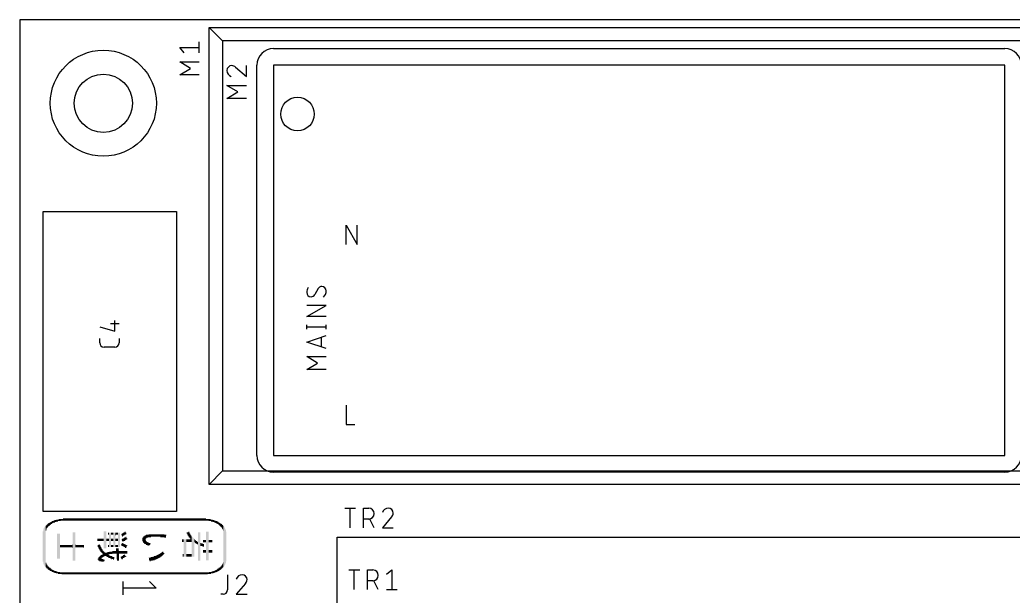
# Model space of a CAD drawing. Extents: x 0 to 90, y 0 to 113.
# Drawn here: x 0 to 59.5, y 49.4 to 84 of the extents above; entities that cross this region are included whole.
import ezdxf

# ---------------------------------------------------------------- set-up
doc = ezdxf.new("R2010")
doc.units = 0
for name, color, linetype in [('20', 30, 'CONTINUOUS'), ('21', 253, 'CONTINUOUS'), ('25', 253, 'CONTINUOUS')]:
    doc.layers.add(name, color=color, linetype=linetype)

# ---------------------------------------------------------------- blocks, each defined once
blk = doc.blocks.new('RECT')
blk.add_solid([(-0.5, -0.5), (0.5, -0.5), (-0.5, 0.5), (0.5, 0.5)])

msp = doc.modelspace()

# ---------------------------------------------------------------- linework, layer by layer
at = {"layer": '20'}
for p, q in [((90, 84), (0, 84)), ((0, 84), (0, 0))]:
    msp.add_line(p, q, dxfattribs=at)
at = {"layer": '21'}
for p, q in [((11.33, 83.55), (63.93, 83.55)), ((11.33, 56.15), (11.33, 83.55)), ((11.33, 83.55), (12.13, 82.75)), ((12.13, 82.75), (12.13, 56.95)), ((63.13, 82.75), (12.13, 82.75)), ((15.2, 82.28), (59, 82.28)), ((14.2, 57.88), (14.2, 81.28)), ((15.2, 81.28), (15.2, 57.88)), ((59, 81.28), (15.2, 81.28)), ((59, 57.88), (59, 81.28)), ((1.3925, 72.5187), (9.3925, 72.5187)), ((1.3925, 54.5188), (1.3925, 72.5187)), ((9.3925, 72.5187), (9.3925, 54.5188)), ((19.5508, 70.5308), (19.5508, 71.6992)), ((19.5508, 71.6992), (20.1999, 70.5308)), ((20.1999, 70.5308), (20.1999, 71.6992)), ((17.8624, 67.8822), (17.6676, 67.5252)), ((17.1808, 66.2199), (18.3492, 66.869)), ((18.3492, 66.869), (17.1808, 66.869)), ((18.3492, 66.2199), (17.1808, 66.2199)), ((17.1808, 65.4621), (17.1808, 65.7218)), ((17.1808, 65.592), (18.3492, 65.592)), ((18.3492, 65.4621), (18.3492, 65.7218)), ((17.1808, 64.6776), (18.3492, 65.067)), ((18.0571, 64.9697), (18.0571, 64.3855)), ((18.3492, 64.2881), (17.1808, 64.6776)), ((17.8299, 63.4203), (17.1808, 63.8097)), ((17.1808, 63.8097), (18.3492, 63.8097)), ((17.1808, 63.0308), (17.8299, 63.4203)), ((18.3492, 63.0308), (17.1808, 63.0308)), ((19.5508, 60.8992), (19.5508, 59.7308)), ((19.5508, 59.7308), (20.0701, 59.7308)), ((15.2, 57.88), (59, 57.88)), ((12.13, 56.95), (11.33, 56.15)), ((12.13, 56.95), (63.13, 56.95)), ((59, 56.88), (15.2, 56.88)), ((63.93, 56.15), (11.33, 56.15)), ((9.3925, 54.5188), (1.3925, 54.5188)), ((19.005, 0.9875), (19.005, 52.9875)), ((19.005, 52.9875), (63.005, 52.9875)), ((6.16, 50.32), (6.16, 49.52)), ((7.76, 50.32), (8.16, 49.92)), ((8.16, 49.92), (6.16, 49.92))]:
    msp.add_line(p, q, dxfattribs=at)
for centre, radius in [((5, 79), 3.1789), ((5, 79), 1.7463), ((16.63, 78.35), 1.005)]:
    msp.add_circle(centre, radius, dxfattribs=at)
for centre, radius, start, end in [((15.2, 81.28), 1, 90, 180), ((59, 81.28), 1, 0, 90), ((17.6676, 67.655), 0.4868, 143.1294, 180), ((18.0896, 67.7483), 0.2637, 90.0001, 149.4899), ((18.0896, 67.7524), 0.2596, 0, 90), ((17.4404, 67.655), 0.2596, 180, 270), ((17.4404, 67.6591), 0.2637, 269.9998, 329.4902), ((17.8007, 67.7524), 0.5485, 314.761, 359.9999), ((15.2, 57.88), 1, 180, 270), ((59, 57.88), 1, 270, 0)]:
    msp.add_arc(centre, radius, start, end, dxfattribs=at)
at = {"layer": '25'}
for p, q in [((9.8354, 82.0243), (9.5758, 82.3488)), ((9.5758, 82.3488), (10.7442, 82.3488)), ((10.7442, 82.0243), (10.7442, 82.6734)), ((10.2249, 81.0915), (9.5758, 81.481)), ((9.5758, 81.481), (10.7442, 81.481)), ((9.5758, 80.702), (10.2249, 81.0915)), ((12.9226, 81.1598), (13.5717, 80.608)), ((13.5717, 80.608), (13.5717, 81.2571)), ((10.7442, 80.702), (9.5758, 80.702)), ((13.0524, 79.6753), (12.4033, 80.0647)), ((12.4033, 80.0647), (13.5717, 80.0647)), ((12.4033, 79.2858), (13.0524, 79.6753)), ((13.5717, 79.2858), (12.4033, 79.2858)), ((4.7813, 65.5895), (5.6901, 65.3298)), ((5.4304, 65.7842), (5.9497, 65.7842)), ((5.6901, 65.3298), (5.6901, 65.9789)), ((4.7813, 64.6337), (4.7813, 64.8933)), ((5.9497, 64.8933), (5.9497, 64.6337)), ((5.6901, 64.374), (5.0409, 64.374)), ((19.4658, 54.718), (20.1149, 54.718)), ((19.7904, 53.5496), (19.7904, 54.718)), ((20.5781, 53.5496), (20.5781, 54.718)), ((20.5781, 54.718), (20.9026, 54.718)), ((22.2654, 54.1987), (21.7137, 53.5496)), ((20.9026, 54.0688), (20.5781, 54.0688)), ((21.2272, 53.5496), (20.9675, 54.0688)), ((21.7137, 53.5496), (22.3628, 53.5496)), ((12.434, 50.7267), (12.434, 49.8179)), ((19.7108, 51.0179), (20.3599, 51.0179)), ((20.0354, 49.8496), (20.0354, 51.0179)), ((20.8231, 49.8496), (20.8231, 51.0179)), ((20.8231, 51.0179), (21.1476, 51.0179)), ((21.9587, 50.7583), (22.2832, 51.0179)), ((22.2832, 51.0179), (22.2832, 49.8496)), ((13.5131, 50.2074), (12.9614, 49.5583)), ((21.1476, 50.3688), (20.8231, 50.3688)), ((21.4722, 49.8496), (21.2125, 50.3688)), ((12.1744, 49.5583), (12.0446, 49.5583)), ((12.9614, 49.5583), (13.6105, 49.5583)), ((21.9587, 49.8496), (22.6078, 49.8496))]:
    msp.add_line(p, q, dxfattribs=at)
for centre, radius, start, end in [((12.6954, 80.965), 0.2921, 90, 180), ((12.7786, 80.965), 0.3753, 180.0001, 252.0554), ((12.6954, 80.9434), 0.3137, 43.6034, 90.0002), ((5.0409, 64.6337), 0.2596, 180.0014, 270), ((5.6901, 64.6337), 0.2596, 270, 0), ((20.9026, 54.3934), 0.3246, 270, 90), ((22.0707, 54.3427), 0.3753, 90.0001, 162.0549), ((22.0707, 54.4259), 0.2921, 0, 90), ((22.0491, 54.4259), 0.3138, 313.604, 359.9996), ((13.3184, 50.3514), 0.3753, 90.0001, 162.0549), ((13.3184, 50.4346), 0.2921, 0, 90), ((21.1476, 50.6934), 0.3246, 270, 90), ((13.2967, 50.4346), 0.3138, 313.604, 359.9996), ((12.1744, 49.8179), 0.2596, 270, 0)]:
    msp.add_arc(centre, radius, start, end, dxfattribs=at)

# ---------------------------------------------------------------- block references
at = {"layer": '21', "yscale": 0.0305, "rotation": 270}
for p, xscale in [((1.4764, 52.4253), 2.3165), ((1.5069, 52.4253), 2.3774), ((1.5374, 52.4253), 2.4384), ((1.5679, 53.5226), 0.3048), ((1.5984, 53.5835), 0.2438), ((1.6288, 53.6293), 0.2134), ((1.6593, 53.6597), 0.2134), ((1.6898, 53.6902), 0.2134), ((1.7203, 53.7359), 0.1829), ((1.7508, 53.7512), 0.1524), ((1.7812, 53.7664), 0.1829), ((1.8117, 53.7817), 0.1524), ((1.8422, 53.8121), 0.1524), ((1.8727, 53.8426), 0.1524), ((1.9032, 53.8426), 0.1524), ((1.9336, 53.8731), 0.1524), ((1.9641, 53.8883), 0.1219), ((1.9946, 53.8883), 0.1219), ((2.0251, 53.9188), 0.1219), ((2.0556, 53.9188), 0.1219), ((2.086, 53.9341), 0.1524), ((2.1165, 53.9493), 0.1219), ((2.147, 53.9493), 0.1219), ((2.1775, 53.9493), 0.1219), ((2.208, 53.9798), 0.1219), ((2.2384, 53.9798), 0.1219), ((2.2689, 53.9798), 0.1219), ((2.2994, 53.995), 0.0914), ((2.3299, 54.0103), 0.1219), ((2.3604, 54.0103), 0.1219), ((2.3908, 54.0103), 0.1219), ((2.4213, 54.0103), 0.1219), ((2.4518, 54.0255), 0.0914), ((2.4823, 54.0255), 0.0914), ((2.5128, 54.0255), 0.0914), ((2.5432, 54.0255), 0.0914), ((2.5737, 54.0255), 0.0914), ((2.6042, 54.0407), 0.1219), ((2.6347, 54.0407), 0.1219), ((2.6652, 54.0407), 0.1219), ((2.6956, 54.0407), 0.1219), ((2.7261, 54.0407), 0.1219), ((2.7566, 54.0407), 0.1219), ((2.7871, 54.0407), 0.1219), ((2.8176, 54.0407), 0.1219), ((2.848, 54.0407), 0.1219), ((2.8785, 54.0407), 0.1219), ((2.909, 54.0407), 0.1219), ((2.9395, 54.0407), 0.1219), ((2.97, 54.0407), 0.1219), ((3.0004, 54.0407), 0.1219), ((3.0309, 54.0407), 0.1219), ((3.0614, 54.0407), 0.1219), ((3.0919, 54.0407), 0.1219), ((3.1224, 54.0407), 0.1219), ((3.1528, 54.0407), 0.1219), ((3.1833, 54.0407), 0.1219), ((3.2138, 54.0407), 0.1219), ((3.2443, 54.0407), 0.1219), ((3.2748, 54.0407), 0.1219), ((3.3052, 54.0407), 0.1219), ((3.3357, 54.0407), 0.1219), ((3.3662, 54.0407), 0.1219), ((3.3967, 54.0407), 0.1219), ((3.4272, 54.0407), 0.1219), ((3.4576, 54.0407), 0.1219), ((3.4881, 54.0407), 0.1219), ((3.5186, 54.0407), 0.1219), ((3.5491, 54.0407), 0.1219), ((3.5796, 54.0407), 0.1219), ((3.61, 54.0407), 0.1219), ((3.6405, 54.0407), 0.1219), ((3.671, 54.0407), 0.1219), ((3.7015, 54.0407), 0.1219), ((3.732, 54.0407), 0.1219), ((3.7624, 54.0407), 0.1219), ((3.7929, 54.0407), 0.1219), ((3.8234, 54.0407), 0.1219), ((3.8539, 54.0407), 0.1219), ((3.8844, 54.0407), 0.1219), ((3.9148, 54.0407), 0.1219), ((3.9453, 54.0407), 0.1219), ((3.9758, 54.0407), 0.1219), ((4.0063, 54.0407), 0.1219), ((4.0368, 54.0407), 0.1219), ((4.0672, 54.0407), 0.1219), ((4.0977, 54.0407), 0.1219), ((4.1282, 54.0407), 0.1219), ((4.1587, 54.0407), 0.1219), ((4.1892, 54.0407), 0.1219), ((4.2196, 54.0407), 0.1219), ((4.2501, 54.0407), 0.1219), ((4.2806, 54.0407), 0.1219), ((4.3111, 54.0407), 0.1219), ((4.3416, 54.0407), 0.1219), ((4.372, 54.0407), 0.1219), ((4.4025, 54.0407), 0.1219), ((4.433, 54.0407), 0.1219), ((4.4635, 54.0407), 0.1219), ((4.494, 54.0407), 0.1219), ((4.5244, 54.0407), 0.1219), ((4.5549, 54.0407), 0.1219), ((4.5854, 54.0407), 0.1219), ((4.6159, 54.0407), 0.1219), ((4.6464, 54.0407), 0.1219), ((4.6768, 54.0407), 0.1219), ((4.7073, 54.0407), 0.1219), ((4.7378, 54.0407), 0.1219), ((4.7683, 54.0407), 0.1219), ((4.7988, 54.0407), 0.1219), ((4.8292, 54.0407), 0.1219), ((4.8597, 54.0407), 0.1219), ((4.8902, 54.0407), 0.1219), ((4.9207, 54.0407), 0.1219), ((4.9512, 54.0407), 0.1219), ((4.9816, 54.0407), 0.1219), ((5.0121, 54.0407), 0.1219), ((5.0426, 54.0407), 0.1219), ((5.0731, 54.0407), 0.1219), ((5.1036, 54.0407), 0.1219), ((5.134, 54.0407), 0.1219), ((5.1645, 54.0407), 0.1219), ((5.195, 54.0407), 0.1219), ((5.2255, 54.0407), 0.1219), ((5.256, 54.0407), 0.1219), ((5.2864, 54.0407), 0.1219), ((5.3169, 54.0407), 0.1219), ((5.3474, 54.0407), 0.1219), ((5.3779, 54.0407), 0.1219), ((5.4084, 54.0407), 0.1219), ((5.4388, 54.0407), 0.1219), ((5.4693, 54.0407), 0.1219), ((5.4998, 54.0407), 0.1219), ((5.5303, 54.0407), 0.1219), ((5.5608, 54.0407), 0.1219), ((5.5912, 54.0407), 0.1219), ((5.6217, 54.0407), 0.1219), ((5.6522, 54.0407), 0.1219), ((5.6827, 54.0407), 0.1219), ((5.7132, 54.0407), 0.1219), ((5.7436, 54.0407), 0.1219), ((5.7741, 54.0407), 0.1219), ((5.8046, 54.0407), 0.1219), ((5.8351, 54.0407), 0.1219), ((5.8656, 54.0407), 0.1219), ((5.896, 54.0407), 0.1219), ((5.9265, 54.0407), 0.1219), ((5.957, 54.0407), 0.1219), ((5.9875, 54.0407), 0.1219), ((6.018, 54.0407), 0.1219), ((6.0484, 54.0407), 0.1219), ((6.0789, 54.0407), 0.1219), ((6.1094, 54.0407), 0.1219), ((6.1399, 54.0407), 0.1219), ((6.1704, 54.0407), 0.1219), ((6.2008, 54.0407), 0.1219), ((6.2313, 54.0407), 0.1219), ((6.2618, 54.0407), 0.1219), ((6.2923, 54.0407), 0.1219), ((6.3228, 54.0407), 0.1219), ((6.3532, 54.0407), 0.1219), ((6.3837, 54.0407), 0.1219), ((6.4142, 54.0407), 0.1219), ((6.4447, 54.0407), 0.1219), ((6.4752, 54.0407), 0.1219), ((6.5056, 54.0407), 0.1219), ((6.5361, 54.0407), 0.1219), ((6.5666, 54.0407), 0.1219), ((6.5971, 54.0407), 0.1219), ((6.6276, 54.0407), 0.1219), ((6.658, 54.0407), 0.1219), ((6.6885, 54.0407), 0.1219), ((6.719, 54.0407), 0.1219), ((6.7495, 54.0407), 0.1219), ((6.78, 54.0407), 0.1219), ((6.8104, 54.0407), 0.1219), ((6.8409, 54.0407), 0.1219), ((6.8714, 54.0407), 0.1219), ((6.9019, 54.0407), 0.1219), ((6.9324, 54.0407), 0.1219), ((6.9628, 54.0407), 0.1219), ((6.9933, 54.0407), 0.1219), ((7.0238, 54.0407), 0.1219), ((7.0543, 54.0407), 0.1219), ((7.0848, 54.0407), 0.1219), ((7.1152, 54.0407), 0.1219), ((7.1457, 54.0407), 0.1219), ((7.1762, 54.0407), 0.1219), ((7.2067, 54.0407), 0.1219), ((7.2372, 54.0407), 0.1219), ((7.2676, 54.0407), 0.1219), ((7.2981, 54.0407), 0.1219), ((7.3286, 54.0407), 0.1219), ((7.3591, 54.0407), 0.1219), ((7.3896, 54.0407), 0.1219), ((7.42, 54.0407), 0.1219), ((7.4505, 54.0407), 0.1219), ((7.481, 54.0407), 0.1219), ((7.5115, 54.0407), 0.1219), ((7.542, 54.0407), 0.1219), ((7.5724, 54.0407), 0.1219), ((7.6029, 54.0407), 0.1219), ((7.6334, 54.0407), 0.1219), ((7.6639, 54.0407), 0.1219), ((7.6944, 54.0407), 0.1219), ((7.7248, 54.0407), 0.1219), ((7.7553, 54.0407), 0.1219), ((7.7858, 54.0407), 0.1219), ((7.8163, 54.0407), 0.1219), ((7.8468, 54.0407), 0.1219), ((7.8772, 54.0407), 0.1219), ((7.9077, 54.0407), 0.1219), ((7.9382, 54.0407), 0.1219), ((7.9687, 54.0407), 0.1219), ((7.9992, 54.0407), 0.1219), ((8.0296, 54.0407), 0.1219), ((8.0601, 54.0407), 0.1219), ((8.0906, 54.0407), 0.1219), ((8.1211, 54.0407), 0.1219), ((8.1516, 54.0407), 0.1219), ((8.182, 54.0407), 0.1219), ((8.2125, 54.0407), 0.1219), ((8.243, 54.0407), 0.1219), ((8.2735, 54.0407), 0.1219), ((8.304, 54.0407), 0.1219), ((8.3344, 54.0407), 0.1219), ((8.3649, 54.0407), 0.1219), ((8.3954, 54.0407), 0.1219), ((8.4259, 54.0407), 0.1219), ((8.4564, 54.0407), 0.1219), ((8.4868, 54.0407), 0.1219), ((8.5173, 54.0407), 0.1219), ((8.5478, 54.0407), 0.1219), ((8.5783, 54.0407), 0.1219), ((8.6088, 54.0407), 0.1219), ((8.6392, 54.0407), 0.1219), ((8.6697, 54.0407), 0.1219), ((8.7002, 54.0407), 0.1219), ((8.7307, 54.0407), 0.1219), ((8.7612, 54.0407), 0.1219), ((8.7916, 54.0407), 0.1219), ((8.8221, 54.0407), 0.1219), ((8.8526, 54.0407), 0.1219), ((8.8831, 54.0407), 0.1219), ((8.9136, 54.0407), 0.1219), ((8.944, 54.0407), 0.1219), ((8.9745, 54.0407), 0.1219), ((9.005, 54.0407), 0.1219), ((9.0355, 54.0407), 0.1219), ((9.066, 54.0407), 0.1219), ((9.0964, 54.0407), 0.1219), ((9.1269, 54.0407), 0.1219), ((9.1574, 54.0407), 0.1219), ((9.1879, 54.0407), 0.1219), ((9.2184, 54.0407), 0.1219), ((9.2488, 54.0407), 0.1219), ((9.2793, 54.0407), 0.1219), ((9.3098, 54.0407), 0.1219), ((9.3403, 54.0407), 0.1219), ((9.3708, 54.0407), 0.1219), ((9.4012, 54.0407), 0.1219), ((9.4317, 54.0407), 0.1219), ((9.4622, 54.0407), 0.1219), ((9.4927, 54.0407), 0.1219), ((9.5232, 54.0407), 0.1219), ((9.5536, 54.0407), 0.1219), ((9.5841, 54.0407), 0.1219), ((9.6146, 54.0407), 0.1219), ((9.6451, 54.0407), 0.1219), ((9.6756, 54.0407), 0.1219), ((9.706, 54.0407), 0.1219), ((9.7365, 54.0407), 0.1219), ((9.767, 54.0407), 0.1219), ((9.7975, 54.0407), 0.1219), ((9.828, 54.0407), 0.1219), ((9.8584, 54.0407), 0.1219), ((9.8889, 54.0407), 0.1219), ((9.9194, 54.0407), 0.1219), ((9.9499, 54.0407), 0.1219), ((9.9804, 54.0407), 0.1219), ((10.0108, 54.0407), 0.1219), ((10.0413, 54.0407), 0.1219), ((10.0718, 54.0407), 0.1219), ((10.1023, 54.0407), 0.1219), ((10.1328, 54.0407), 0.1219), ((10.1632, 54.0407), 0.1219), ((10.1937, 54.0407), 0.1219), ((10.2242, 54.0407), 0.1219), ((10.2547, 54.0407), 0.1219), ((10.2852, 54.0407), 0.1219), ((10.3156, 54.0407), 0.1219), ((10.3461, 54.0407), 0.1219), ((10.3766, 54.0407), 0.1219), ((10.4071, 54.0407), 0.1219), ((10.4376, 54.0407), 0.1219), ((10.468, 54.0407), 0.1219), ((10.4985, 54.0407), 0.1219), ((10.529, 54.0407), 0.1219), ((10.5595, 54.0407), 0.1219), ((10.59, 54.0407), 0.1219), ((10.6204, 54.0407), 0.1219), ((10.6509, 54.0407), 0.1219), ((10.6814, 54.0407), 0.1219), ((10.7119, 54.0407), 0.1219), ((10.7424, 54.0407), 0.1219), ((10.7728, 54.0407), 0.1219), ((10.8033, 54.0407), 0.1219), ((10.8338, 54.0407), 0.1219), ((10.8643, 54.0407), 0.1219), ((10.8948, 54.0407), 0.1219), ((10.9252, 54.0407), 0.1219), ((10.9557, 54.0407), 0.1219), ((10.9862, 54.0407), 0.1219), ((11.0167, 54.0407), 0.1219), ((11.0472, 54.0407), 0.1219), ((11.0776, 54.0407), 0.1219), ((11.1081, 54.0407), 0.1219), ((11.1386, 54.0407), 0.1219), ((11.1691, 54.0255), 0.0914), ((11.1996, 54.0255), 0.0914), ((11.23, 54.0255), 0.0914), ((11.2605, 54.0255), 0.0914), ((11.291, 54.0255), 0.0914), ((11.3215, 54.0103), 0.1219), ((11.352, 54.0103), 0.1219), ((11.3824, 54.0103), 0.1219), ((11.4129, 54.0103), 0.1219), ((11.4434, 53.995), 0.0914), ((11.4739, 53.9798), 0.1219), ((11.5044, 53.9798), 0.1219), ((11.5348, 53.9798), 0.1219), ((11.5653, 53.9493), 0.1219), ((11.5958, 53.9493), 0.1219), ((11.6263, 53.9493), 0.1219), ((11.6568, 53.9188), 0.1219), ((11.6872, 53.9188), 0.1219), ((11.7177, 53.9036), 0.1524), ((11.7482, 53.8883), 0.1219), ((11.7787, 53.8731), 0.1524), ((11.8092, 53.8731), 0.1524), ((11.8396, 53.8426), 0.1524), ((11.8701, 53.8426), 0.1524), ((11.9006, 53.8121), 0.1524), ((11.9311, 53.7817), 0.1524), ((11.9616, 53.7664), 0.1829), ((11.992, 53.7359), 0.1829), ((12.0225, 53.7055), 0.1829), ((12.053, 53.6902), 0.2134), ((12.0835, 53.6597), 0.2134), ((12.114, 53.614), 0.2438), ((12.1444, 53.5835), 0.2438), ((12.1749, 53.5226), 0.3048), ((12.2054, 52.4253), 2.4384), ((12.2359, 52.4253), 2.3774), ((12.2664, 52.4253), 2.2555), ((1.385, 52.4253), 1.8288), ((1.4155, 52.4253), 2.0726), ((1.446, 52.4253), 2.1946), ((2.2384, 52.4405), 1.4935), ((2.2689, 52.4405), 1.4935), ((2.2994, 52.4405), 1.4935), ((2.3299, 52.4405), 1.4935), ((2.3604, 52.4405), 1.4935), ((2.3908, 52.4405), 1.4935), ((3.1833, 52.4253), 1.7069), ((3.2138, 52.4253), 1.7069), ((3.2443, 52.4253), 1.7069), ((3.2748, 52.4253), 1.7069), ((3.3052, 52.4253), 1.7069), ((5.0426, 52.8215), 1.0363), ((5.0731, 52.8215), 1.0363), ((5.1036, 52.8215), 1.0363), ((5.134, 52.8215), 1.0363), ((5.1645, 52.8215), 1.0363), ((5.2864, 53.1873), 0.1219), ((5.3169, 53.1873), 0.1219), ((5.3474, 52.8215), 0.8534), ((5.3779, 52.8215), 0.8534), ((5.4084, 52.8215), 0.8534), ((5.4388, 52.8215), 0.8534), ((5.4693, 53.1873), 0.1219), ((5.4998, 53.1873), 0.1219), ((5.5303, 53.1873), 0.1219), ((5.5608, 53.1873), 0.1219), ((5.5912, 53.1873), 0.1219), ((5.6217, 52.8215), 0.8534), ((5.6522, 52.8215), 0.8534), ((5.6827, 52.8215), 0.8534), ((5.7132, 52.8215), 0.8534), ((5.7436, 53.1721), 0.1524), ((5.7741, 53.1873), 0.1219), ((5.8046, 53.1873), 0.1219), ((5.8351, 53.1873), 0.1219), ((5.8656, 53.1873), 0.1219), ((5.896, 52.8215), 0.8534), ((5.9265, 52.8215), 0.8534), ((5.957, 52.8215), 0.8534), ((5.9875, 52.8215), 0.8534), ((6.0789, 53.1416), 0.0305), ((6.1094, 53.1263), 0.1219), ((6.1399, 53.1111), 0.2134), ((6.1704, 53.1263), 0.1829), ((6.2008, 53.1568), 0.1829), ((6.2313, 53.1568), 0.1829), ((6.2618, 53.1873), 0.1829), ((6.2923, 53.2178), 0.1829), ((6.2923, 52.8673), 0.2134), ((6.3228, 53.2178), 0.1829), ((6.3228, 52.8825), 0.1829), ((6.3532, 53.2025), 0.0914), ((6.3532, 52.913), 0.1829), ((7.3896, 52.8215), 0.3048), ((7.42, 52.8368), 0.3962), ((7.4505, 52.8215), 0.4267), ((7.481, 52.8215), 0.4877), ((7.5115, 52.8368), 0.5182), ((7.542, 52.9892), 0.2134), ((7.5724, 53.0197), 0.2134), ((7.6029, 53.0349), 0.1829), ((7.6334, 53.0349), 0.1829), ((7.6639, 53.0349), 0.1829), ((7.6944, 53.0501), 0.1524), ((7.7248, 53.0654), 0.1829), ((7.7553, 53.0654), 0.1829), ((7.7858, 53.0654), 0.1829), ((7.8163, 53.0654), 0.1829), ((7.8468, 53.0654), 0.1829), ((7.8772, 53.0806), 0.1524), ((7.9077, 53.0806), 0.1524), ((7.9382, 53.0806), 0.1524), ((7.9687, 53.0806), 0.1524), ((7.9992, 53.0806), 0.1524), ((8.0296, 53.0806), 0.1524), ((8.0601, 53.0806), 0.1524), ((8.0906, 53.0806), 0.1524), ((8.1211, 53.0806), 0.1524), ((8.1516, 53.0806), 0.1524), ((8.182, 53.0806), 0.1524), ((8.2125, 53.0806), 0.1524), ((8.243, 53.0806), 0.1524), ((8.2735, 53.0806), 0.1524), ((8.304, 53.0806), 0.1524), ((8.3344, 53.0806), 0.1524), ((8.3649, 53.0806), 0.1524), ((8.3954, 53.0806), 0.1524), ((8.4259, 53.0654), 0.1829), ((8.4564, 53.0654), 0.1829), ((8.4868, 53.0654), 0.1829), ((8.5173, 53.0654), 0.1829), ((8.5478, 53.0654), 0.1829), ((8.5783, 53.0654), 0.1829), ((8.6088, 53.0654), 0.1829), ((8.6392, 53.0654), 0.1829), ((8.6697, 53.0349), 0.1829), ((8.7002, 53.0349), 0.1829), ((8.7307, 53.0349), 0.1829), ((8.7612, 53.0959), 0.061), ((10.0108, 53.233), 0.0914), ((10.0413, 53.2025), 0.1524), ((10.0718, 53.1721), 0.2134), ((10.1023, 53.1721), 0.2743), ((10.1328, 53.1416), 0.3353), ((10.1632, 53.0959), 0.3048), ((10.1937, 53.0501), 0.2743), ((10.2242, 52.913), 0.4267), ((10.2547, 52.8977), 0.3962), ((10.2852, 52.8673), 0.3353), ((10.3156, 52.4101), 1.1887), ((10.3461, 52.3948), 1.1582), ((10.6814, 52.4253), 1.7069), ((10.7119, 52.4253), 1.7069), ((10.7424, 52.4253), 1.7069), ((10.7728, 52.4253), 1.7069), ((10.8033, 52.4253), 1.7069), ((11.1691, 52.4558), 1.7069), ((11.1996, 52.4558), 1.7069), ((11.23, 52.4558), 1.7069), ((11.2605, 52.4558), 1.7069), ((11.291, 52.4558), 1.7069), ((12.2968, 52.4101), 2.1641), ((12.3273, 52.4253), 2.0117), ((12.3578, 52.4253), 1.7678), ((2.4213, 52.4405), 0.1524), ((2.4518, 52.4405), 0.1524), ((2.4823, 52.4405), 0.1524), ((2.5128, 52.4405), 0.1524), ((2.5432, 52.4405), 0.1524), ((2.5737, 52.4405), 0.1524), ((2.6042, 52.4405), 0.1524), ((2.6347, 52.4405), 0.1524), ((2.6652, 52.4405), 0.1524), ((2.6956, 52.4405), 0.1524), ((2.7261, 52.4405), 0.1524), ((2.7566, 52.4405), 0.1524), ((2.7871, 52.4405), 0.1524), ((2.8176, 52.4405), 0.1524), ((2.848, 52.4405), 0.1524), ((2.8785, 52.4405), 0.1524), ((2.909, 52.4405), 0.1524), ((2.9395, 52.4405), 0.1524), ((2.97, 52.4405), 0.1524), ((3.0004, 52.4405), 0.1524), ((3.0309, 52.4405), 0.1524), ((3.0614, 52.4405), 0.1524), ((3.0919, 52.4405), 0.1524), ((3.1224, 52.4405), 0.1524), ((3.1528, 52.4405), 0.2134), ((3.3357, 52.4558), 0.1829), ((3.3662, 52.4405), 0.1524), ((3.3967, 52.4405), 0.1524), ((3.4272, 52.4405), 0.1524), ((3.4576, 52.4405), 0.1524), ((3.4881, 52.4405), 0.1524), ((3.5186, 52.4405), 0.1524), ((3.5491, 52.4405), 0.1524), ((3.5796, 52.4405), 0.1524), ((3.61, 52.4405), 0.1524), ((3.6405, 52.4405), 0.1524), ((3.671, 52.4405), 0.1524), ((3.7015, 52.4405), 0.1524), ((3.732, 52.4405), 0.1524), ((3.7624, 52.4405), 0.1524), ((3.7929, 52.4253), 0.1829), ((3.8234, 52.4405), 0.1524), ((4.6464, 52.8215), 0.1219), ((4.6768, 52.8215), 0.1219), ((4.6768, 52.4558), 0.1219), ((4.7073, 52.8215), 0.1219), ((4.7073, 52.4253), 0.1829), ((4.7378, 52.8215), 0.1219), ((4.7378, 52.4101), 0.2743), ((4.7683, 52.8215), 0.1219), ((4.7683, 52.3796), 0.3353), ((4.7988, 52.8215), 0.1219), ((4.7988, 52.3491), 0.3353), ((4.8292, 52.8215), 0.1219), ((4.8292, 52.2881), 0.3353), ((4.8597, 52.8215), 0.1219), ((4.8597, 52.2424), 0.3048), ((4.8902, 52.8215), 0.1219), ((4.9207, 52.8215), 0.1219), ((4.9512, 52.8215), 0.1219), ((4.9816, 52.8215), 0.1219), ((5.0121, 52.8215), 0.1219), ((5.195, 52.8215), 0.1219), ((5.2255, 52.8215), 0.1219), ((5.256, 52.8215), 0.1219), ((5.2864, 52.8215), 0.1219), ((5.2864, 52.4558), 0.1219), ((5.3169, 52.8215), 0.1219), ((5.3169, 52.4558), 0.1219), ((5.4693, 52.8215), 0.1219), ((5.4693, 52.4558), 0.1219), ((5.4998, 52.8215), 0.1219), ((5.4998, 52.4558), 0.1219), ((5.5303, 52.8215), 0.1219), ((5.5303, 52.4558), 0.1219), ((5.5608, 52.8215), 0.1219), ((5.5608, 52.4558), 0.1219), ((5.5912, 52.8215), 0.1219), ((5.5912, 52.4558), 0.1219), ((5.7436, 52.8215), 0.1219), ((5.7436, 52.4558), 0.1219), ((5.7741, 52.8215), 0.1219), ((5.7741, 52.4558), 0.1219), ((5.8046, 52.8215), 0.1219), ((5.8046, 52.4558), 0.1219), ((5.8351, 52.8215), 0.1219), ((5.8351, 52.4558), 0.1219), ((5.8656, 52.8215), 0.1219), ((5.8656, 52.4558), 0.1219), ((6.0789, 52.5167), 0.061), ((6.1094, 52.8215), 0.061), ((6.1094, 52.532), 0.1524), ((6.1399, 52.8215), 0.1219), ((6.1399, 52.5472), 0.1829), ((6.1704, 52.7911), 0.1829), ((6.1704, 52.5167), 0.1829), ((6.2008, 52.8215), 0.1829), ((6.2008, 52.5167), 0.1829), ((6.2313, 52.8215), 0.1829), ((6.2313, 52.4863), 0.1829), ((6.2618, 52.852), 0.1829), ((6.2618, 52.4863), 0.1829), ((6.2923, 52.4558), 0.1829), ((6.3228, 52.4405), 0.2134), ((6.3532, 52.4253), 0.1829), ((6.3837, 52.8977), 0.0914), ((6.3837, 52.4558), 0.1219), ((6.4142, 52.8825), 0.061), ((6.4142, 52.471), 0.0305), ((7.3591, 52.8368), 0.2134), ((7.542, 52.6691), 0.2438), ((7.5724, 52.6234), 0.2134), ((7.6029, 52.6234), 0.2134), ((7.6334, 52.5929), 0.2134), ((7.6639, 52.5777), 0.1829), ((7.6944, 52.5777), 0.1829), ((7.7248, 52.5472), 0.1829), ((7.7553, 52.5625), 0.1524), ((7.7858, 52.5777), 0.1219), ((7.8163, 52.5777), 0.061), ((9.7365, 52.7758), 0.1524), ((9.767, 52.7758), 0.1524), ((9.7975, 52.7758), 0.1524), ((9.828, 52.3339), 1.0363), ((9.8584, 52.3339), 1.0363), ((9.8889, 52.3339), 1.0363), ((9.9194, 52.3339), 1.0363), ((9.9499, 52.3339), 1.0363), ((9.9804, 52.7758), 0.1524), ((10.0108, 52.7758), 0.1524), ((10.0413, 52.7758), 0.1524), ((10.0718, 52.7758), 0.1524), ((10.1023, 52.7758), 0.1524), ((10.1328, 52.7758), 0.1524), ((10.1632, 52.7758), 0.1524), ((10.1937, 52.7758), 0.1524), ((10.3766, 52.3796), 1.1278), ((10.4071, 52.3643), 1.0973), ((10.4376, 52.3491), 1.0668), ((10.468, 52.7606), 0.1829), ((10.4985, 52.7301), 0.1829), ((10.529, 52.6996), 0.1829), ((10.5595, 52.6844), 0.1524), ((10.59, 52.6691), 0.1829), ((10.6204, 52.6387), 0.1829), ((10.6509, 52.6234), 0.1524), ((10.8338, 52.5472), 0.1829), ((10.8643, 52.532), 0.1524), ((10.8948, 52.532), 0.1524), ((10.9252, 52.5167), 0.1829), ((10.9557, 52.5015), 0.1524), ((10.9862, 52.7453), 0.1524), ((10.9862, 52.4863), 0.1829), ((11.0167, 52.7453), 0.1524), ((11.0167, 52.5167), 0.1219), ((11.0472, 52.7453), 0.1524), ((11.0776, 52.7453), 0.1524), ((11.1081, 52.7453), 0.1524), ((11.1386, 52.7453), 0.1524), ((11.3215, 52.7453), 0.1524), ((11.352, 52.7453), 0.1524), ((11.3824, 52.7453), 0.1524), ((11.4129, 52.7453), 0.1524), ((11.4434, 52.7453), 0.1524), ((11.4739, 52.7453), 0.1524), ((11.5044, 52.7453), 0.1524), ((4.7378, 51.6785), 0.2134), ((4.7683, 51.6785), 0.2743), ((4.7988, 51.6938), 0.3048), ((4.8292, 51.709), 0.3353), ((4.8597, 51.7243), 0.3658), ((4.8902, 52.1967), 0.2743), ((4.8902, 51.709), 0.3962), ((4.9207, 52.151), 0.2438), ((4.9207, 51.8462), 0.1829), ((4.9512, 52.1205), 0.2438), ((4.9512, 51.8462), 0.1829), ((4.9816, 51.9833), 0.3962), ((5.0121, 51.9833), 0.3353), ((5.0426, 51.9681), 0.3048), ((5.0731, 51.9681), 0.2438), ((5.1036, 51.9529), 0.2134), ((5.134, 51.9529), 0.2134), ((5.1645, 51.9529), 0.2134), ((5.195, 51.9376), 0.2438), ((5.2255, 51.9224), 0.2743), ((5.256, 51.9376), 0.3048), ((5.2864, 51.9224), 0.3353), ((5.3169, 52.0138), 0.1524), ((5.3169, 51.8309), 0.1524), ((5.3474, 52.0138), 0.1524), ((5.3474, 51.8157), 0.1829), ((5.3779, 52.0443), 0.1524), ((5.3779, 51.8005), 0.1524), ((5.4084, 52.0443), 0.1524), ((5.4084, 51.8005), 0.1524), ((5.4388, 52.0443), 0.1524), ((5.4388, 51.77), 0.1524), ((5.4693, 52.0443), 0.1524), ((5.4693, 51.77), 0.1524), ((5.4998, 52.0443), 0.1524), ((5.4998, 51.7547), 0.1829), ((5.5303, 52.0443), 0.1524), ((5.5303, 51.7395), 0.1524), ((5.5608, 52.0748), 0.1524), ((5.5608, 51.7395), 0.1524), ((5.5912, 52.0748), 0.1524), ((5.5912, 51.709), 0.1524), ((5.6217, 52.0748), 0.1524), ((5.6217, 51.709), 0.1524), ((5.6522, 52.0748), 0.1524), ((5.6522, 51.7395), 0.0914), ((5.6827, 52.0748), 0.1524), ((5.7132, 52.0748), 0.1524), ((5.7436, 52.0748), 0.1524), ((5.7741, 52.151), 0.3048), ((5.8046, 51.9833), 0.6401), ((5.8351, 51.9376), 0.7315), ((5.8656, 51.9376), 0.7315), ((5.896, 51.9376), 0.7315), ((5.9265, 51.8767), 0.6096), ((5.957, 52.0748), 0.1524), ((5.9875, 52.0748), 0.1524), ((6.018, 52.0748), 0.1524), ((6.0484, 52.0748), 0.1524), ((6.0484, 51.7852), 0.061), ((6.0789, 52.0748), 0.1524), ((6.0789, 51.7547), 0.1219), ((6.1094, 52.0748), 0.1524), ((6.1094, 51.7547), 0.1829), ((6.1399, 52.0748), 0.1524), ((6.1399, 51.7547), 0.1829), ((6.1704, 52.0748), 0.1524), ((6.1704, 51.7852), 0.1829), ((6.2008, 52.0748), 0.1524), ((6.2008, 51.8157), 0.1829), ((6.2313, 52.0748), 0.1524), ((6.2313, 51.8157), 0.1829), ((6.2618, 52.0748), 0.1524), ((6.2618, 51.8462), 0.1829), ((6.2923, 52.0748), 0.1524), ((6.2923, 51.8614), 0.1524), ((6.3228, 52.0748), 0.1524), ((6.3228, 51.8309), 0.0914), ((6.3532, 52.0748), 0.1524), ((6.3532, 51.8309), 0.0305), ((6.3837, 52.0748), 0.1524), ((6.4142, 52.0748), 0.1524), ((7.8468, 51.6785), 0.2134), ((7.8772, 51.6785), 0.2134), ((7.9077, 51.6785), 0.2134), ((7.9382, 51.6785), 0.2134), ((7.9687, 51.709), 0.2134), ((7.9992, 51.709), 0.2134), ((8.0296, 51.709), 0.2134), ((8.0601, 51.7243), 0.2438), ((8.0906, 51.7395), 0.2134), ((8.1211, 51.7395), 0.2134), ((8.1516, 51.7547), 0.2438), ((8.182, 51.77), 0.2134), ((8.2125, 51.7852), 0.2438), ((8.243, 51.8005), 0.2134), ((8.2735, 51.8157), 0.2438), ((8.304, 51.8309), 0.2134), ((8.3344, 51.8462), 0.2438), ((8.3649, 51.8614), 0.2134), ((8.3954, 51.8767), 0.2438), ((8.4259, 51.9071), 0.2438), ((8.4564, 51.9224), 0.2134), ((8.4868, 51.9376), 0.2438), ((8.5173, 51.9681), 0.2438), ((8.5478, 51.9986), 0.2438), ((8.5783, 52.0138), 0.2134), ((8.6088, 51.9986), 0.1219), ((8.6392, 51.9986), 0.061), ((9.767, 51.8919), 0.1524), ((9.7975, 51.8919), 0.1524), ((9.9804, 51.8919), 0.1524), ((10.0108, 51.8919), 0.1524), ((10.0413, 51.8919), 0.1524), ((10.0718, 51.8919), 0.1524), ((10.1023, 51.8919), 0.1524), ((10.1328, 51.8919), 0.1524), ((10.1632, 51.8919), 0.1524), ((10.1937, 51.8919), 0.1524), ((10.2242, 51.8919), 0.1524), ((10.2547, 51.8919), 0.1524), ((10.2852, 51.8919), 0.1524), ((10.9862, 52.1357), 0.1524), ((11.0167, 52.1357), 0.1524), ((11.0472, 52.1357), 0.1524), ((11.0776, 52.1357), 0.1524), ((11.1081, 52.1357), 0.1524), ((11.1386, 52.1357), 0.1524), ((11.3215, 52.1357), 0.1524), ((11.352, 52.1357), 0.1524), ((11.3824, 52.1357), 0.1524), ((11.4129, 52.1357), 0.1524), ((11.4434, 52.1357), 0.1524), ((11.4739, 52.1357), 0.1524), ((11.5044, 52.1357), 0.1524), ((1.5679, 51.3128), 0.2743), ((1.5984, 51.2518), 0.2743), ((1.6288, 51.2213), 0.2134), ((1.6593, 51.1909), 0.2134), ((1.6898, 51.1451), 0.1829), ((1.7203, 51.1147), 0.1829), ((1.7508, 51.0842), 0.1829), ((4.6768, 51.6633), 0.061), ((4.7073, 51.6633), 0.1829), ((4.9207, 51.5871), 0.1524), ((4.9512, 51.5871), 0.1524), ((4.9816, 51.5871), 0.1524), ((5.0121, 51.5719), 0.1219), ((5.0426, 51.5871), 0.0914), ((5.0731, 51.6023), 0.061), ((7.7248, 51.7395), 0.0305), ((7.7553, 51.6785), 0.1524), ((7.7858, 51.6481), 0.2134), ((7.8163, 51.6481), 0.2134), ((11.992, 51.0994), 0.1524), ((12.0225, 51.1147), 0.1829), ((12.053, 51.1451), 0.1829), ((12.0835, 51.1909), 0.2134), ((12.114, 51.2213), 0.2134), ((12.1444, 51.2671), 0.2438), ((12.1749, 51.328), 0.3048), ((1.7812, 51.0689), 0.1524), ((1.8117, 51.0537), 0.1829), ((1.8422, 51.0385), 0.1524), ((1.8727, 51.008), 0.1524), ((1.9032, 50.9927), 0.1219), ((1.9336, 50.9775), 0.1524), ((1.9641, 50.9623), 0.1219), ((1.9946, 50.947), 0.1524), ((2.0251, 50.9318), 0.1219), ((2.0556, 50.9318), 0.1219), ((2.086, 50.9013), 0.1219), ((2.1165, 50.9013), 0.1219), ((2.147, 50.9013), 0.1219), ((2.1775, 50.8708), 0.1219), ((2.208, 50.8708), 0.1219), ((2.2384, 50.8708), 0.1219), ((2.2689, 50.8556), 0.0914), ((2.2994, 50.8403), 0.1219), ((2.3299, 50.8403), 0.1219), ((2.3604, 50.8403), 0.1219), ((2.3908, 50.8403), 0.1219), ((2.4213, 50.8251), 0.0914), ((2.4518, 50.8251), 0.0914), ((2.4823, 50.8251), 0.0914), ((2.5128, 50.8099), 0.1219), ((2.5432, 50.8099), 0.1219), ((2.5737, 50.8099), 0.1219), ((2.6042, 50.8099), 0.1219), ((2.6347, 50.8099), 0.1219), ((2.6652, 50.8099), 0.1219), ((2.6956, 50.8099), 0.1219), ((2.7261, 50.8099), 0.1219), ((2.7566, 50.8099), 0.1219), ((2.7871, 50.8099), 0.1219), ((2.8176, 50.8099), 0.1219), ((2.848, 50.8099), 0.1219), ((2.8785, 50.8099), 0.1219), ((2.909, 50.8099), 0.1219), ((2.9395, 50.8099), 0.1219), ((2.97, 50.8099), 0.1219), ((3.0004, 50.8099), 0.1219), ((3.0309, 50.8099), 0.1219), ((3.0614, 50.8099), 0.1219), ((3.0919, 50.8099), 0.1219), ((3.1224, 50.8099), 0.1219), ((3.1528, 50.8099), 0.1219), ((3.1833, 50.8099), 0.1219), ((3.2138, 50.8099), 0.1219), ((3.2443, 50.8099), 0.1219), ((3.2748, 50.8099), 0.1219), ((3.3052, 50.8099), 0.1219), ((3.3357, 50.8099), 0.1219), ((3.3662, 50.8099), 0.1219), ((3.3967, 50.8099), 0.1219), ((3.4272, 50.8099), 0.1219), ((3.4576, 50.8099), 0.1219), ((3.4881, 50.8099), 0.1219), ((3.5186, 50.8099), 0.1219), ((3.5491, 50.8099), 0.1219), ((3.5796, 50.8099), 0.1219), ((3.61, 50.8099), 0.1219), ((3.6405, 50.8099), 0.1219), ((3.671, 50.8099), 0.1219), ((3.7015, 50.8099), 0.1219), ((3.732, 50.8099), 0.1219), ((3.7624, 50.8099), 0.1219), ((3.7929, 50.8099), 0.1219), ((3.8234, 50.8099), 0.1219), ((3.8539, 50.8099), 0.1219), ((3.8844, 50.8099), 0.1219), ((3.9148, 50.8099), 0.1219), ((3.9453, 50.8099), 0.1219), ((3.9758, 50.8099), 0.1219), ((4.0063, 50.8099), 0.1219), ((4.0368, 50.8099), 0.1219), ((4.0672, 50.8099), 0.1219), ((4.0977, 50.8099), 0.1219), ((4.1282, 50.8099), 0.1219), ((4.1587, 50.8099), 0.1219), ((4.1892, 50.8099), 0.1219), ((4.2196, 50.8099), 0.1219), ((4.2501, 50.8099), 0.1219), ((4.2806, 50.8099), 0.1219), ((4.3111, 50.8099), 0.1219), ((4.3416, 50.8099), 0.1219), ((4.372, 50.8099), 0.1219), ((4.4025, 50.8099), 0.1219), ((4.433, 50.8099), 0.1219), ((4.4635, 50.8099), 0.1219), ((4.494, 50.8099), 0.1219), ((4.5244, 50.8099), 0.1219), ((4.5549, 50.8099), 0.1219), ((4.5854, 50.8099), 0.1219), ((4.6159, 50.8099), 0.1219), ((4.6464, 50.8099), 0.1219), ((4.6768, 50.8099), 0.1219), ((4.7073, 50.8099), 0.1219), ((4.7378, 50.8099), 0.1219), ((4.7683, 50.8099), 0.1219), ((4.7988, 50.8099), 0.1219), ((4.8292, 50.8099), 0.1219), ((4.8597, 50.8099), 0.1219), ((4.8902, 50.8099), 0.1219), ((4.9207, 50.8099), 0.1219), ((4.9512, 50.8099), 0.1219), ((4.9816, 50.8099), 0.1219), ((5.0121, 50.8099), 0.1219), ((5.0426, 50.8099), 0.1219), ((5.0731, 50.8099), 0.1219), ((5.1036, 50.8099), 0.1219), ((5.134, 50.8099), 0.1219), ((5.1645, 50.8099), 0.1219), ((5.195, 50.8099), 0.1219), ((5.2255, 50.8099), 0.1219), ((5.256, 50.8099), 0.1219), ((5.2864, 50.8099), 0.1219), ((5.3169, 50.8099), 0.1219), ((5.3474, 50.8099), 0.1219), ((5.3779, 50.8099), 0.1219), ((5.4084, 50.8099), 0.1219), ((5.4388, 50.8099), 0.1219), ((5.4693, 50.8099), 0.1219), ((5.4998, 50.8099), 0.1219), ((5.5303, 50.8099), 0.1219), ((5.5608, 50.8099), 0.1219), ((5.5912, 50.8099), 0.1219), ((5.6217, 50.8099), 0.1219), ((5.6522, 50.8099), 0.1219), ((5.6827, 50.8099), 0.1219), ((5.7132, 50.8099), 0.1219), ((5.7436, 50.8099), 0.1219), ((5.7741, 50.8099), 0.1219), ((5.8046, 50.8099), 0.1219), ((5.8351, 50.8099), 0.1219), ((5.8656, 50.8099), 0.1219), ((5.896, 50.8099), 0.1219), ((5.9265, 50.8099), 0.1219), ((5.957, 50.8099), 0.1219), ((5.9875, 50.8099), 0.1219), ((6.018, 50.8099), 0.1219), ((6.0484, 50.8099), 0.1219), ((6.0789, 50.8099), 0.1219), ((6.1094, 50.8099), 0.1219), ((6.1399, 50.8099), 0.1219), ((6.1704, 50.8099), 0.1219), ((6.2008, 50.8099), 0.1219), ((6.2313, 50.8099), 0.1219), ((6.2618, 50.8099), 0.1219), ((6.2923, 50.8099), 0.1219), ((6.3228, 50.8099), 0.1219), ((6.3532, 50.8099), 0.1219), ((6.3837, 50.8099), 0.1219), ((6.4142, 50.8099), 0.1219), ((6.4447, 50.8099), 0.1219), ((6.4752, 50.8099), 0.1219), ((6.5056, 50.8099), 0.1219), ((6.5361, 50.8099), 0.1219), ((6.5666, 50.8099), 0.1219), ((6.5971, 50.8099), 0.1219), ((6.6276, 50.8099), 0.1219), ((6.658, 50.8099), 0.1219), ((6.6885, 50.8099), 0.1219), ((6.719, 50.8099), 0.1219), ((6.7495, 50.8099), 0.1219), ((6.78, 50.8099), 0.1219), ((6.8104, 50.8099), 0.1219), ((6.8409, 50.8099), 0.1219), ((6.8714, 50.8099), 0.1219), ((6.9019, 50.8099), 0.1219), ((6.9324, 50.8099), 0.1219), ((6.9628, 50.8099), 0.1219), ((6.9933, 50.8099), 0.1219), ((7.0238, 50.8099), 0.1219), ((7.0543, 50.8099), 0.1219), ((7.0848, 50.8099), 0.1219), ((7.1152, 50.8099), 0.1219), ((7.1457, 50.8099), 0.1219), ((7.1762, 50.8099), 0.1219), ((7.2067, 50.8099), 0.1219), ((7.2372, 50.8099), 0.1219), ((7.2676, 50.8099), 0.1219), ((7.2981, 50.8099), 0.1219), ((7.3286, 50.8099), 0.1219), ((7.3591, 50.8099), 0.1219), ((7.3896, 50.8099), 0.1219), ((7.42, 50.8099), 0.1219), ((7.4505, 50.8099), 0.1219), ((7.481, 50.8099), 0.1219), ((7.5115, 50.8099), 0.1219), ((7.542, 50.8099), 0.1219), ((7.5724, 50.8099), 0.1219), ((7.6029, 50.8099), 0.1219), ((7.6334, 50.8099), 0.1219), ((7.6639, 50.8099), 0.1219), ((7.6944, 50.8099), 0.1219), ((7.7248, 50.8099), 0.1219), ((7.7553, 50.8099), 0.1219), ((7.7858, 50.8099), 0.1219), ((7.8163, 50.8099), 0.1219), ((7.8468, 50.8099), 0.1219), ((7.8772, 50.8099), 0.1219), ((7.9077, 50.8099), 0.1219), ((7.9382, 50.8099), 0.1219), ((7.9687, 50.8099), 0.1219), ((7.9992, 50.8099), 0.1219), ((8.0296, 50.8099), 0.1219), ((8.0601, 50.8099), 0.1219), ((8.0906, 50.8099), 0.1219), ((8.1211, 50.8099), 0.1219), ((8.1516, 50.8099), 0.1219), ((8.182, 50.8099), 0.1219), ((8.2125, 50.8099), 0.1219), ((8.243, 50.8099), 0.1219), ((8.2735, 50.8099), 0.1219), ((8.304, 50.8099), 0.1219), ((8.3344, 50.8099), 0.1219), ((8.3649, 50.8099), 0.1219), ((8.3954, 50.8099), 0.1219), ((8.4259, 50.8099), 0.1219), ((8.4564, 50.8099), 0.1219), ((8.4868, 50.8099), 0.1219), ((8.5173, 50.8099), 0.1219), ((8.5478, 50.8099), 0.1219), ((8.5783, 50.8099), 0.1219), ((8.6088, 50.8099), 0.1219), ((8.6392, 50.8099), 0.1219), ((8.6697, 50.8099), 0.1219), ((8.7002, 50.8099), 0.1219), ((8.7307, 50.8099), 0.1219), ((8.7612, 50.8099), 0.1219), ((8.7916, 50.8099), 0.1219), ((8.8221, 50.8099), 0.1219), ((8.8526, 50.8099), 0.1219), ((8.8831, 50.8099), 0.1219), ((8.9136, 50.8099), 0.1219), ((8.944, 50.8099), 0.1219), ((8.9745, 50.8099), 0.1219), ((9.005, 50.8099), 0.1219), ((9.0355, 50.8099), 0.1219), ((9.066, 50.8099), 0.1219), ((9.0964, 50.8099), 0.1219), ((9.1269, 50.8099), 0.1219), ((9.1574, 50.8099), 0.1219), ((9.1879, 50.8099), 0.1219), ((9.2184, 50.8099), 0.1219), ((9.2488, 50.8099), 0.1219), ((9.2793, 50.8099), 0.1219), ((9.3098, 50.8099), 0.1219), ((9.3403, 50.8099), 0.1219), ((9.3708, 50.8099), 0.1219), ((9.4012, 50.8099), 0.1219), ((9.4317, 50.8099), 0.1219), ((9.4622, 50.8099), 0.1219), ((9.4927, 50.8099), 0.1219), ((9.5232, 50.8099), 0.1219), ((9.5536, 50.8099), 0.1219), ((9.5841, 50.8099), 0.1219), ((9.6146, 50.8099), 0.1219), ((9.6451, 50.8099), 0.1219), ((9.6756, 50.8099), 0.1219), ((9.706, 50.8099), 0.1219), ((9.7365, 50.8099), 0.1219), ((9.767, 50.8099), 0.1219), ((9.7975, 50.8099), 0.1219), ((9.828, 50.8099), 0.1219), ((9.8584, 50.8099), 0.1219), ((9.8889, 50.8099), 0.1219), ((9.9194, 50.8099), 0.1219), ((9.9499, 50.8099), 0.1219), ((9.9804, 50.8099), 0.1219), ((10.0108, 50.8099), 0.1219), ((10.0413, 50.8099), 0.1219), ((10.0718, 50.8099), 0.1219), ((10.1023, 50.8099), 0.1219), ((10.1328, 50.8099), 0.1219), ((10.1632, 50.8099), 0.1219), ((10.1937, 50.8099), 0.1219), ((10.2242, 50.8099), 0.1219), ((10.2547, 50.8099), 0.1219), ((10.2852, 50.8099), 0.1219), ((10.3156, 50.8099), 0.1219), ((10.3461, 50.8099), 0.1219), ((10.3766, 50.8099), 0.1219), ((10.4071, 50.8099), 0.1219), ((10.4376, 50.8099), 0.1219), ((10.468, 50.8099), 0.1219), ((10.4985, 50.8099), 0.1219), ((10.529, 50.8099), 0.1219), ((10.5595, 50.8099), 0.1219), ((10.59, 50.8099), 0.1219), ((10.6204, 50.8099), 0.1219), ((10.6509, 50.8099), 0.1219), ((10.6814, 50.8099), 0.1219), ((10.7119, 50.8099), 0.1219), ((10.7424, 50.8099), 0.1219), ((10.7728, 50.8099), 0.1219), ((10.8033, 50.8099), 0.1219), ((10.8338, 50.8099), 0.1219), ((10.8643, 50.8099), 0.1219), ((10.8948, 50.8099), 0.1219), ((10.9252, 50.8099), 0.1219), ((10.9557, 50.8099), 0.1219), ((10.9862, 50.8099), 0.1219), ((11.0167, 50.8099), 0.1219), ((11.0472, 50.8099), 0.1219), ((11.0776, 50.8099), 0.1219), ((11.1081, 50.8099), 0.1219), ((11.1386, 50.8099), 0.1219), ((11.1691, 50.8099), 0.1219), ((11.1996, 50.8099), 0.1219), ((11.23, 50.8099), 0.1219), ((11.2605, 50.8251), 0.0914), ((11.291, 50.8251), 0.0914), ((11.3215, 50.8251), 0.0914), ((11.352, 50.8403), 0.1219), ((11.3824, 50.8403), 0.1219), ((11.4129, 50.8403), 0.1219), ((11.4434, 50.8403), 0.1219), ((11.4739, 50.8556), 0.0914), ((11.5044, 50.8708), 0.1219), ((11.5348, 50.8708), 0.1219), ((11.5653, 50.8708), 0.1219), ((11.5958, 50.9013), 0.1219), ((11.6263, 50.9013), 0.1219), ((11.6568, 50.9013), 0.1219), ((11.6872, 50.9318), 0.1219), ((11.7177, 50.9318), 0.1219), ((11.7482, 50.947), 0.1524), ((11.7787, 50.9623), 0.1219), ((11.8092, 50.9775), 0.1524), ((11.8396, 51.008), 0.1524), ((11.8701, 51.008), 0.1524), ((11.9006, 51.0385), 0.1524), ((11.9311, 51.0537), 0.1829), ((11.9616, 51.0689), 0.1524)]:
    msp.add_blockref('RECT', p, dxfattribs=dict(at, xscale=xscale))

doc.saveas('drawing.dxf')
